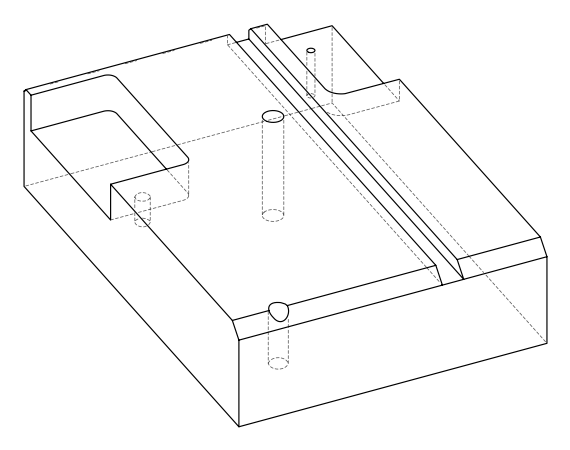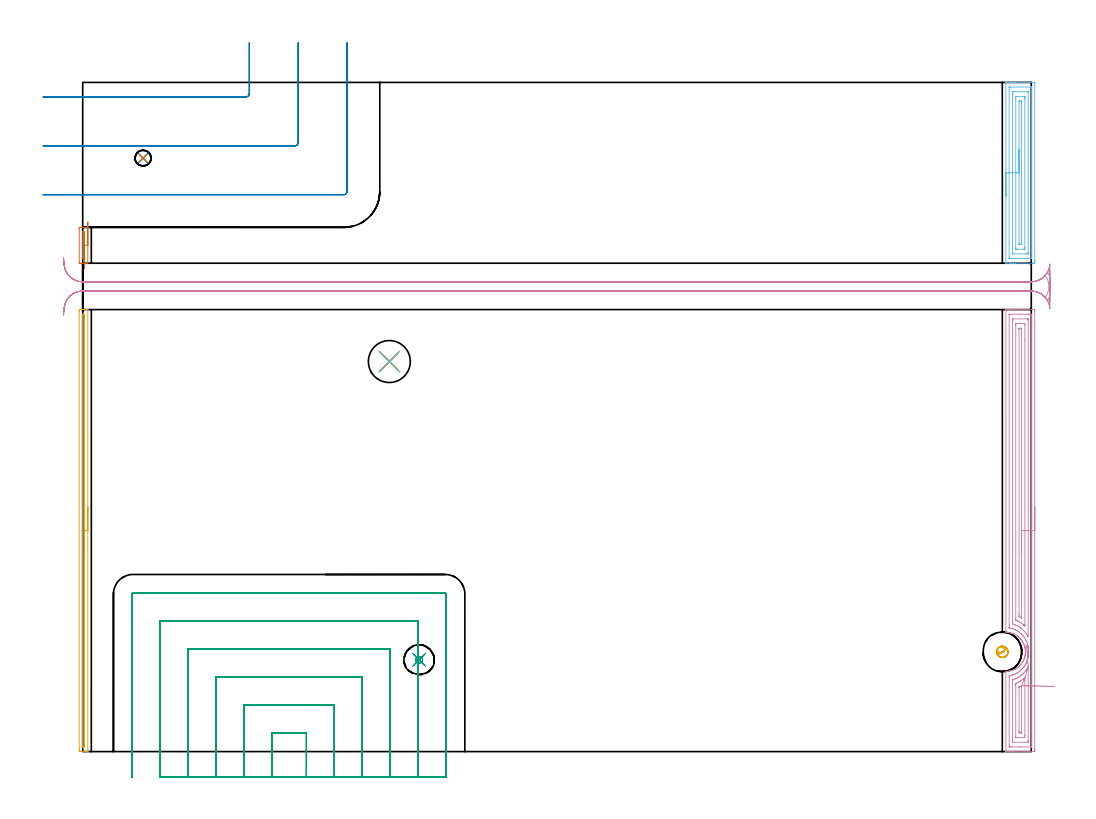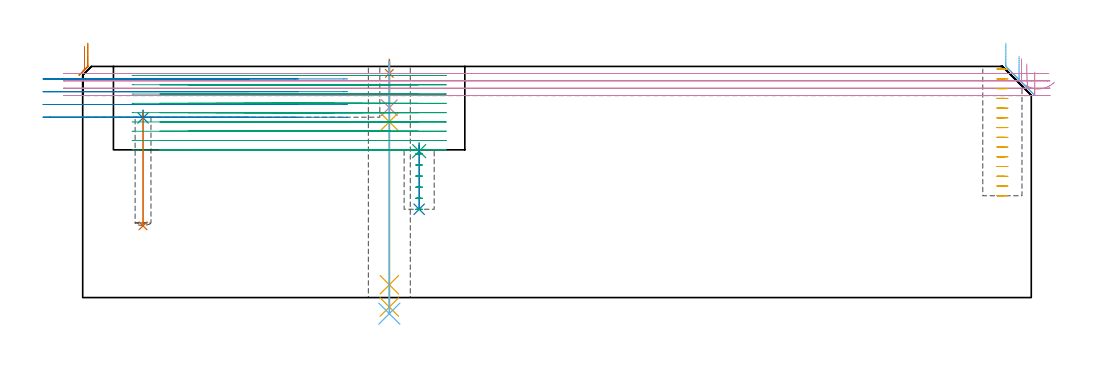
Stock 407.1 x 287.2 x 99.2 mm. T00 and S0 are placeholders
(PLAN: 17 operations, 10 tool changes, 61.7 min)
(1 SPOT_DRILL | STEP1HOLE | NXT0321_9005460120000 | 0.05 min | 184 mm3)
(2 SPOT_DRILL_1 | STEP1POCKET | NXT0321_9005460120000 | 0.03 min | 2335 mm3)
(3 SPOT_DRILL_2 | STEP1POCKET_1 | NXT0321_9005460120000 | 0.04 min | 3942 mm3)
(4 DRILL_BLIND_HOLE_INTO_CENTER | STEP1HOLE | NXT0301_089 | 0.08 min | 1594 mm3)
(5 GUN_DRILL_THROUGH_HOLE | STEP1HOLE | UGT0307_008 | 0.52 min | 7842 mm3)
(6 DRILL_TO_ENLARGE_THROUGH_HOLE | STEP1HOLE | UGT0301_046 | 0.43 min | 15582 mm3)
(7 DRILL_BLIND_HOLE_INTO_CENTER_1 | STEP1POCKET | NXT0301_039 | 0.2 min | 1664 mm3)
(8 DRILL_BLIND_HOLE_INTO_CENTER_2 | STEP1POCKET_1 | NXT0301_089 | 0.12 min | 2710 mm3)
(9 MILL_ROUGH_BLIND_HOLE_CONTOUR | STEP1POCKET_1 | NXT0201_010 | Spiral | 0.35 min | 1213 mm3)
(10 AREA_MILL | FG_CHAMFER_SURFACE | UGT0205_001 | 7.66 min | 15100 mm3)
(11 AREA_MILL_1 | FG_CHAMFER_SURFACE_1 | UGT0205_001 | 3.19 min | 1317 mm3)
(12 AREA_MILL_2 | FG_CHAMFER_SURFACE_2 | UGT0205_001 | 3.32 min | 6477 mm3)
(13 AREA_MILL_3 | FG_CHAMFER_SURFACE_3 | UGT0205_001 | 0.4 min | 149 mm3)
(14 MILL_CORNER_NOTCH_RECTANGULAR | CORNER_NOTCH_RECTANGULAR | UGT0201_006 | Follow Part, ap 7, ae 75% | 4.01 min | 169418 mm3)
(15 MILL_SLOT | SLOT_PARTIAL_RECTANGULAR | NXT0201_012 | Follow Part, ap 4, ae 75% | 32.83 min | 404716 mm3)
(16 MILL_RECTANGULAR_SLOT | SLOT_RECTANGULAR | NXT0201_012 | Follow Part, ap 4, ae 75% | 7.08 min | 100221 mm3)
(17 MILL_BLIND_HOLE_FROM_SOLID_MATERIAL | STEP1POCKET_2 | NXT0201_011 | Spiral | 1.37 min | 11881 mm3)
(TOOL NXT0321_9005460120000 | NC Spot Drill, 142deg, 12mm, Carbide, Uncoated | D12 PA142 FL30 Z2)
(TOOL NXT0301_089 | Carbide Drill 11.8mm [860.1-1180-035A1-MM 2214] | D11.8 PA140 FL55 Z2)
(TOOL UGT0307_008 | Gun Drill 11 mm | D11 PA130 FL24 Z1)
(TOOL UGT0301_046 | Twist Drill 18 mm | D18 PA118 FL130 Z2)
(TOOL NXT0301_039 | Carbide Drill 6.8mm [860.1-0680-034A1-MM 2214] | D6.8 PA140 FL53 Z2)
(TOOL NXT0201_010 | ENDMILL 10mm [2P460-1000-NA 1630] | D10 FL30 Z6)
(TOOL UGT0205_001 | Chamfer Mill 20 x 3 x 45 deg. | D20 FL50 Z2)
(TOOL UGT0201_006 | End Mill 28 mm | D28 FL25 Z2)
(TOOL NXT0201_012 | ENDMILL 16mm [2P460-1600-NA 1630] | D16 FL38 Z6)
(TOOL NXT0201_011 | ENDMILL 12mm [2P460-1200-NA 1630] | D12 FL38 Z6)
(OP 1 SPOT_DRILL)
G17 G21 G94 G90
T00 M6
G54
G17 G0 G90 X131.6 Y167.4 S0 M3
G43 Z109.2 H0
G94 G81 G98 Z96.2 F250. R102.2
G80
M5
M2
(OP 2 SPOT_DRILL_1)
G17 G21 G94 G90
T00 M6
G54
G17 G0 G90 X25.9 Y254.7 S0 M3
G43 Z109.2 H0
G94 G81 G98 Z77.107 F250. R80.4
G80
M5
M2
(OP 3 SPOT_DRILL_2)
G17 G21 G94 G90
T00 M6
G54
G17 G0 G90 X144.4 Y39.4 S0 M3
G43 Z109.2 H0
G94 G81 G98 Z62.845 F250. R66.4
G80
M5
M2
(OP 4 DRILL_BLIND_HOLE_INTO_CENTER)
G17 G21 G94 G90
T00 M6
G54
G17 G0 G90 X131.6 Y167.4 S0 M3
G43 Z109.2 H1
G94 G81 G98 Z81.5 F250. R101.2
G80
M5
M2
(OP 5 GUN_DRILL_THROUGH_HOLE)
G17 G21 G94 G90
T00 M6
G54
G17 G0 G90 X131.6 Y167.4 M8
G43 Z109.2 H0
Z94.977
S716 M3
G94 G1 Z75.437 F125. M26
G4 X.084
Z5.5 F250.
G4 X.084
Z-4.065 F125.
G4 X.084
M5
M9
G0 Z94.977
Z109.2
M2
(OP 6 DRILL_TO_ENLARGE_THROUGH_HOLE)
G17 G21 G94 G90
T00 M6
G54
G17 G0 G90 X131.6 Y167.4 S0 M3
G43 Z109.2 H0
G94 G73 G98 Z-6.908 F250. Q17.685 R101.2
G80
M5
M2
(OP 7 DRILL_BLIND_HOLE_INTO_CENTER_1)
G17 G21 G94 G90
T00 M6
G54
G17 G0 G90 X25.9 Y254.7 S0 M3
G43 Z109.2 H1
G94 G81 G98 Z30.8 F250. R79.4
G80
M5
M2
(OP 8 DRILL_BLIND_HOLE_INTO_CENTER_2)
G17 G21 G94 G90
T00 M6
G54
G17 G0 G90 X144.4 Y39.4 S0 M3
G43 Z109.2 H1
G94 G81 G98 Z37.9 F250. R65.4
G80
M5
M2
(OP 9 MILL_ROUGH_BLIND_HOLE_CONTOUR)
G17 G21 G94 G90
T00 M6
G54
G17 G0 G90 X144.4 Y39.4 S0 M3
G43 Z109.2 H1
Z61.65
G94 G3 X145.033 Y40.217 R0.654 F250.
X144.039 Y40.804 R0.817
X142.996 Y39.039 R1.45
X144.039 Y40.804 R-1.45
X143.517 Y39.922 R0.725
X144.4 Y39.4 R0.725
G0 Z56.9
G3 X145.033 Y40.217 R0.654
X144.039 Y40.804 R0.817
X142.996 Y39.039 R1.45
X144.039 Y40.804 R-1.45
X143.517 Y39.922 R0.725
X144.4 Y39.4 R0.725
G0 Z52.15
G3 X145.033 Y40.217 R0.654
X144.039 Y40.804 R0.817
X142.996 Y39.039 R1.45
X144.039 Y40.804 R-1.45
X143.517 Y39.922 R0.725
X144.4 Y39.4 R0.725
G0 Z47.4
G3 X145.033 Y40.217 R0.654
X144.039 Y40.804 R0.817
X142.996 Y39.039 R1.45
X144.039 Y40.804 R-1.45
X143.517 Y39.922 R0.725
X144.4 Y39.4 R0.725
G0 Z42.65
G3 X145.033 Y40.217 R0.654
X144.039 Y40.804 R0.817
X142.996 Y39.039 R1.45
X144.039 Y40.804 R-1.45
X143.517 Y39.922 R0.725
X144.4 Y39.4 R0.725
G0 Z37.9
G3 X145.033 Y40.217 R0.654
X144.039 Y40.804 R0.817
X142.996 Y39.039 R1.45
X144.039 Y40.804 R-1.45
X143.517 Y39.922 R0.725
X144.4 Y39.4 R0.725
G0 Z109.2
M5
M2
(OP 10 AREA_MILL)
G17 G21 G94 G90
T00 M6
G54
G17 G0 G90 X408.6 Y104.85 S1061 M3
G43 Z109.2 H0
Z96.8
G94 G1 Y104.812 Z95.928 F250.
Y104.698 Z95.064
Y104.509 Z94.212
Y104.247 Z93.38
Y103.913 Z92.574
Y103.51 Z91.8
Y103.042 Z91.064
Y102.51 Z90.372
Y101.921 Z89.729
Y101.278 Z89.14
Y100.586 Z88.608
Y99.85 Z88.14
Y99.076 Z87.737
Y98.27 Z87.403
Y97.438 Z87.141
Y96.586 Z86.952
Y95.722 Z86.838
Y94.85 Z86.8
Y1.039
X408.599 Y0.616 Z86.801
X408.595 Y0.151 Z86.803
X408.592 Y0.009 Z86.806
X408.136 Y0. Z87.262
X399.312 Z96.083
X398.764 Z96.633
X398.429 Z96.967
X397.882 Z97.514
X397.547 Z97.848
X396.877 Z98.522
X396.552 Z98.847
X396.208 Y0.007 Z99.182
X396.203 Y0.008 Z99.188
X396.2 Y0.169 Z99.2
Y34.112
X396.205 Y34.391 Z99.19
X396.215 Y34.393 Z99.18
X396.52 Y34.419 Z98.876
X396.665 Y34.428 Z98.731
X396.95 Y34.445 Z98.447
X397.391 Y34.493 Z98.009
X397.432 Y34.5 Z97.968
X397.828 Y34.565 Z97.571
X398.08 Y34.615 Z97.32
X398.514 Y34.739 Z96.884
X398.705 Y34.793 Z96.692
X398.87 Y34.847 Z96.524
X399.04 Y34.901 Z96.358
X399.149 Y34.936 Z96.25
X399.31 Y35.003 Z96.09
X399.584 Y35.119 Z95.816
X399.977 Y35.304 Z95.423
X400.194 Y35.418 Z95.205
X400.364 Y35.507 Z95.036
X400.461 Y35.565 Z94.938
X400.905 Y35.853 Z94.494
X401.076 Y35.975 Z94.322
X401.339 Y36.162 Z94.061
X401.518 Y36.305 Z93.882
X401.637 Y36.399 Z93.763
X401.93 Y36.665 Z93.468
X402.215 Y36.944 Z93.182
X402.536 Y37.292 Z92.862
X402.822 Y37.644 Z92.578
X403.093 Y38.006 Z92.306
X403.214 Y38.184 Z92.185
X403.479 Y38.626 Z91.92
X403.557 Y38.771 Z91.843
X403.691 Y39.024 Z91.706
X403.72 Y39.077 Z91.679
X403.724 Y39.084 Z91.675
X403.832 Y39.316 Z91.568
X403.971 Y39.617 Z91.428
X404.101 Y39.969 Z91.294
X404.244 Y40.413 Z91.15
X404.278 Y40.536 Z91.119
X404.312 Y40.662 Z91.085
X404.35 Y40.811 Z91.044
X404.364 Y40.861 Z91.031
X404.457 Y41.307 Z90.94
X404.496 Y41.556 Z90.903
X404.504 Y41.619 Z90.892
X404.517 Y41.704 Z90.878
X404.525 Y41.754 Z90.871
X404.568 Y42.199 Z90.826
X404.574 Y42.373 Z90.815
X404.581 Y42.485 Z90.811
X404.585 Y42.597 Z90.803
X404.588 Y42.646 Z90.802
X404.587 Y42.729
Y42.767
X404.586 Y42.841 Z90.8
X404.585 Y42.916
Y42.963 Z90.803
X404.586 Y43.092 Z90.809
X404.579 Y43.211 Z90.817
X404.561 Y43.49 Z90.833
X404.558 Y43.538 Z90.836
X404.507 Y43.985 Z90.888
X404.438 Y44.383 Z90.954
X404.431 Y44.431 Z90.963
X404.399 Y44.579 Z90.999
X404.385 Y44.639 Z91.013
X404.339 Y44.83 Z91.054
X404.328 Y44.878 Z91.066
X404.283 Y45.037 Z91.113
X404.213 Y45.277 Z91.182
X404.199 Y45.323 Z91.195
X403.971 Y45.984 Z91.428
X403.927 Y46.084 Z91.473
X403.869 Y46.216 Z91.53
X403.647 Y46.665 Z91.75
X403.431 Y47.059 Z91.969
X403.404 Y47.108 Z91.996
X403.135 Y47.525 Z92.261
X403.093 Y47.592 Z92.305
X403.046 Y47.659 Z92.353
X402.946 Y47.799 Z92.453
X402.793 Y48. Z92.607
X402.765 Y48.034 Z92.635
X402.51 Y48.335 Z92.889
X402.312 Y48.552 Z93.087
X402.216 Y48.658 Z93.183
X401.978 Y48.893 Z93.421
X401.828 Y49.026 Z93.572
X401.663 Y49.172 Z93.736
X401.518 Y49.291 Z93.879
X401.339 Y49.44 Z94.061
X401.076 Y49.633 Z94.319
X400.921 Y49.743 Z94.479
X400.86 Y49.785 Z94.539
X400.461 Y50.03 Z94.938
X400.026 Y50.268 Z95.374
X399.584 Y50.48 Z95.816
X399.312 Y50.593 Z96.085
X399.21 Y50.636 Z96.189
X399.111 Y50.677 Z96.288
X398.986 Y50.719 Z96.414
X398.706 Y50.81 Z96.693
X398.269 Y50.933 Z97.131
X397.829 Y51.032 Z97.571
X397.391 Y51.107 Z98.009
X396.951 Y51.158 Z98.448
X396.205 Y51.21 Z99.191
X396.2 Y51.529 Z99.2
Y189.532
X396.203 Y189.692 Z99.188
X396.208 Y189.693 Z99.182
X396.552 Y189.7 Z98.848
X396.877 Z98.522
X397.547 Z97.848
X398.764 Z96.633
X399.312 Z96.083
X407.527 Z87.87
X408.136 Y189.695 Z87.262
X408.592 Y189.691 Z86.806
X408.595 Y189.549 Z86.803
X408.599 Y189.084 Z86.801
X408.6 Y188.614 Z86.8
Y94.85
X407.186 Z88.214
X407.185 Y2.093 Z88.215
X407.184 Y2.042 Z88.216
X407.182 Y2.017 Z88.218
X407.18 Y2.012 Z88.22
X407.165 Y2.01 Z88.235
X406.767 Y2.001 Z88.633
X402.356 Y2. Z93.044
X398.827 Z96.573
X398.429 Y2.001 Z96.971
X397.941 Y2.003 Z97.459
X397.721 Y2.01 Z97.679
X397.621 Y2.026 Z97.779
X397.615 Y2.333 Z97.785
Y2.403
Y31.879
X397.619 Y32.291 Z97.781
X397.621 Y32.489 Z97.779
X397.781 Y32.535 Z97.619
X398.429 Y32.68 Z96.971
X398.503 Y32.697 Z96.897
X398.771 Y32.772 Z96.629
X399.184 Y32.901 Z96.216
X399.312 Y32.946 Z96.088
X399.826 Y33.144 Z95.574
X400.194 Y33.309 Z95.206
X400.434 Y33.422 Z94.966
X400.911 Y33.665 Z94.489
X401.015 Y33.727 Z94.385
X401.076 Y33.766 Z94.324
X401.35 Y33.942 Z94.05
X401.959 Y34.372 Z93.441
X402.065 Y34.451 Z93.335
X402.201 Y34.558 Z93.199
X402.545 Y34.858 Z92.855
X402.841 Y35.133 Z92.559
X403.001 Y35.29 Z92.399
X403.158 Y35.451 Z92.242
X403.429 Y35.753 Z91.971
X403.724 Y36.11 Z91.676
X403.826 Y36.241 Z91.574
X403.905 Y36.345 Z91.495
X404.197 Y36.758 Z91.203
X404.5 Y37.238 Z90.9
X404.525 Y37.279 Z90.875
X404.54 Y37.304 Z90.86
X404.606 Y37.423 Z90.794
X404.848 Y37.886 Z90.552
X404.966 Y38.131 Z90.434
X405.132 Y38.492 Z90.268
X405.348 Y39.024 Z90.052
X405.364 Y39.066 Z90.036
X405.376 Y39.1 Z90.024
X405.386 Y39.128 Z90.014
X405.488 Y39.449 Z89.912
X405.593 Y39.811 Z89.807
X405.622 Y39.917 Z89.778
X405.706 Y40.254 Z89.694
X405.765 Y40.531 Z89.635
X405.821 Y40.811 Z89.579
X405.896 Y41.291 Z89.504
X405.943 Y41.704 Z89.457
X405.977 Y42.102 Z89.423
X406. Y42.597 Z89.4
X405.999 Y42.973 Z89.401
X405.976 Y43.49 Z89.424
X405.943 Y43.924 Z89.457
X405.888 Y44.383 Z89.512
X405.788 Y44.973 Z89.612
X405.72 Y45.277 Z89.68
X405.675 Y45.469 Z89.725
X405.488 Y46.154 Z89.912
X405.483 Y46.17 Z89.917
X405.481 Y46.178 Z89.919
X405.154 Y47.063 Z90.246
X404.859 Y47.7 Z90.541
X404.724 Y47.956 Z90.676
X404.606 Y48.165 Z90.794
X404.187 Y48.85 Z91.213
X403.999 Y49.126 Z91.401
X403.724 Y49.493 Z91.676
X403.515 Y49.743 Z91.885
X403.197 Y50.1 Z92.203
X402.841 Y50.468 Z92.559
X402.663 Y50.636 Z92.737
X401.959 Y51.227 Z93.441
X401.541 Y51.529 Z93.859
X401.076 Y51.822 Z94.324
X400.43 Y52.184 Z94.97
X400.194 Y52.295 Z95.206
X399.919 Y52.422 Z95.481
X399.312 Y52.654 Z96.088
X398.97 Y52.769 Z96.43
X398.429 Y52.912 Z96.971
X397.812 Y53.047 Z97.588
X397.694 Y53.07 Z97.706
X397.668 Y53.076 Z97.732
X397.644 Y53.083 Z97.756
X397.622 Y53.092 Z97.778
X397.62 Y53.117 Z97.78
X397.615 Y53.246 Z97.785
Y53.316
X397.614 Y54.141 Z97.786
X397.615 Y187.607 Z97.785
X397.616 Y187.658 Z97.784
X397.618 Y187.683 Z97.782
X397.62 Y187.688 Z97.78
X397.635 Y187.69 Z97.765
X398.033 Y187.699 Z97.367
X402.444 Y187.7 Z92.956
X405.973 Z89.427
X406.371 Y187.699 Z89.029
X406.859 Y187.697 Z88.541
X407.079 Y187.69 Z88.321
X407.179 Y187.674 Z88.221
X407.185 Y187.367 Z88.215
Y187.298
X407.186 Y94.85 Z88.214
X405.772 Z89.628
X405.771 Y49.456 Z89.629
X405.77 Y49.41 Z89.63
X405.768 Y49.366 Z89.632
X405.767 Y49.353 Z89.633
X405.738 Y49.395 Z89.662
X405.662 Y49.514 Z89.738
X405.488 Y49.793 Z89.912
X405.161 Y50.303 Z90.239
X404.928 Y50.636 Z90.472
X404.606 Y51.057 Z90.794
X404.198 Y51.529 Z91.202
X403.724 Y52.033 Z91.676
X403.305 Y52.422 Z92.095
X402.841 Y52.812 Z92.559
X402.568 Y53.033 Z92.832
X402.184 Y53.316 Z93.216
X401.959 Y53.461 Z93.441
X401.581 Y53.698 Z93.819
X401.076 Y53.966 Z94.324
X400.605 Y54.209 Z94.795
X400.194 Y54.384 Z95.206
X399.901 Y54.506 Z95.499
X399.312 Y54.722 Z96.088
X399.035 Y54.823 Z96.365
X399.032 Y55.102 Z96.368
X399.03 Y55.387 Z96.37
X399.029 Y55.995 Z96.371
X399.028 Y56.282 Z96.372
X399.029 Y184.904 Z96.371
X399.031 Y185.511 Z96.369
X399.034 Y185.654 Z96.366
X399.035 Y185.682 Z96.365
X399.064 Y185.69 Z96.336
X399.128 Y185.697 Z96.272
X399.312 Y185.699 Z96.088
X405.303 Z90.097
X405.488 Y185.695 Z89.912
X405.674 Y185.69 Z89.726
X405.765 Y185.674 Z89.635
X405.768 Y185.606 Z89.632
X405.77 Y185.511 Z89.63
X405.771 Y185.225 Z89.629
X405.772 Y94.85 Z89.628
X404.357 Z91.043
Y54.461
X404.356 Y54.209 Z91.044
X404.353 Y53.953 Z91.047
X404.351 Y53.882 Z91.049
X404.308 Y53.907 Z91.092
X404.216 Y53.986 Z91.184
X403.955 Y54.209 Z91.445
X403.724 Y54.397 Z91.676
X402.873 Y55.07 Z92.527
X402.841 Y55.093 Z92.559
X402.828 Y55.102 Z92.572
X401.959 Y55.628 Z93.441
X401.279 Y55.995 Z94.121
X401.076 Y56.093 Z94.324
X400.895 Y56.179 Z94.505
X400.569 Y56.322 Z94.831
X400.51 Y56.349 Z94.89
X400.45 Y56.379 Z94.95
X400.448 Y56.425 Z94.952
X400.444 Y56.635 Z94.956
X400.443 Y56.888 Z94.957
Y57.14
X400.444 Y182.831 Z94.956
X400.447 Y183.469 Z94.953
X400.45 Y183.677 Z94.95
X400.648 Y183.69 Z94.752
X401.076 Y183.699 Z94.324
X401.101 Y183.7 Z94.299
X401.959 Z93.441
X403.748 Z91.652
X404.156 Y183.692 Z91.244
X404.35 Y183.687 Z91.05
X404.352 Y183.575 Z91.048
X404.356 Y183.084 Z91.044
X404.357 Y176.731 Z91.043
Y94.85
X402.943 Z92.457
X402.942 Y57.575 Z92.458
X402.939 Y57.369 Z92.461
X402.936 Y57.242 Z92.464
X402.91 Y57.244 Z92.49
X402.841 Y57.281 Z92.559
X401.944 Y57.782 Z93.456
X401.864 Y57.84 Z93.536
X401.861 Y57.88 Z93.539
X401.857 Y58.675 Z93.543
Y58.778
Y181.251
X401.858 Y181.458 Z93.542
X401.861 Y181.595 Z93.539
X401.865 Y181.691 Z93.535
X401.879 Y181.693 Z93.521
X401.959 Y181.697 Z93.441
X402.195 Y181.699 Z93.205
X402.841 Y181.693 Z92.559
X402.927 Y181.69 Z92.473
X402.937 Y181.354 Z92.463
X402.942 Y181.148 Z92.458
X402.943 Y181.045 Z92.457
Y94.85
Y93.978 Z92.495
Y93.114 Z92.609
Y92.262 Z92.798
Y91.43 Z93.06
Y90.624 Z93.394
Y89.85 Z93.797
Y89.114 Z94.265
Y88.422 Z94.796
Y87.779 Z95.386
Y87.19 Z96.029
Y86.658 Z96.721
Y86.19 Z97.457
Y85.787 Z98.231
Y85.453 Z99.037
Y85.191 Z99.869
Y85.002 Z100.72
Y84.888 Z101.585
Y84.85 Z102.457
G0 X405.179 Y45.58 Z100.241
G1 X405.178 Y45.596 Z99.369
X405.181 Y45.537 Z98.498
X405.19 Y45.402 Z97.637
X405.203 Y45.193 Z96.79
X405.221 Y44.91 Z95.964
X405.243 Y44.557 Z95.167
X405.269 Y44.137 Z94.403
X405.3 Y43.651 Z93.679
X405.334 Y43.104 Z93.
X405.372 Y42.5 Z92.372
X405.413 Y41.844 Z91.799
X405.458 Y41.14 Z91.285
X405.504 Y40.395 Z90.834
X405.554 Y39.613 Z90.451
X405.605 Y38.8 Z90.137
X405.657 Y37.964 Z89.895
X405.711 Y37.109 Z89.727
X405.765 Y36.244 Z89.635
X405.771 Y36.113 Z89.629
Y4.796
X405.769 Y4.189 Z89.631
X405.766 Y4.046 Z89.634
X405.765 Y4.018 Z89.635
X405.736 Y4.01 Z89.664
X405.672 Y4.003 Z89.728
X405.488 Y4.001 Z89.912
X399.497 Z95.903
X399.312 Y4.005 Z96.088
X399.126 Y4.01 Z96.274
X399.035 Y4.026 Z96.365
X399.032 Y4.094 Z96.368
X399.031 Y4.189 Z96.369
X399.029 Y4.475 Z96.371
Y30.378
X399.031 Y30.665 Z96.369
X399.033 Y30.747 Z96.367
X399.035 Y30.791 Z96.365
X399.049 Y30.8 Z96.351
X399.129 Y30.829 Z96.271
X399.312 Y30.889 Z96.088
X399.618 Y30.985 Z95.782
X400.035 Y31.146 Z95.365
X400.194 Y31.213 Z95.206
X400.651 Y31.416 Z94.749
X401.076 Y31.624 Z94.324
X401.243 Y31.71 Z94.157
X401.548 Y31.879 Z93.852
X401.959 Y32.147 Z93.441
X402.325 Y32.401 Z93.075
X402.841 Y32.768 Z92.559
X402.846 Y32.772 Z92.554
X403.317 Y33.183 Z92.083
X403.724 Y33.558 Z91.676
X403.778 Y33.61 Z91.622
X403.832 Y33.665 Z91.568
X404.204 Y34.072 Z91.196
X404.623 Y34.558 Z90.777
X404.993 Y35.06 Z90.407
X405.268 Y35.451 Z90.132
X405.356 Y35.586 Z90.044
X405.488 Y35.799 Z89.912
X405.693 Y36.138 Z89.707
X405.725 Y36.189 Z89.675
X405.755 Y36.234 Z89.645
X405.765 Y36.244 Z89.635
X404.334 Y31.715 Z91.066
X404.35 Y31.544 Z91.05
X404.355 Y31.24 Z91.045
X404.356 Y30.985 Z91.044
X404.357 Y30.344 Z91.043
Y6.869
X404.353 Y6.231 Z91.047
X404.35 Y6.023 Z91.05
X404.152 Y6.01 Z91.248
X403.724 Y6.001 Z91.676
X403.699 Y6. Z91.701
X402.841 Z92.559
X401.052 Z94.348
X400.644 Y6.008 Z94.756
X400.45 Y6.013 Z94.95
X400.448 Y6.125 Z94.952
X400.444 Y6.616 Z94.956
X400.443 Y12.423 Z94.957
Y28.306
X400.447 Y28.943 Z94.953
X400.45 Y29.199 Z94.95
X400.873 Y29.405 Z94.527
X401.076 Y29.505 Z94.324
X401.464 Y29.699 Z93.936
X401.959 Y29.957 Z93.441
X402.045 Y30.004 Z93.355
X402.193 Y30.092 Z93.207
X402.585 Y30.352 Z92.815
X402.841 Y30.527 Z92.559
X403.107 Y30.716 Z92.293
X403.477 Y30.985 Z91.923
X403.615 Y31.096 Z91.785
X403.724 Y31.187 Z91.676
X404.093 Y31.505 Z91.307
X404.199 Y31.597 Z91.201
X404.334 Y31.715 Z91.066
X402.936 Y28.306 Z92.464
X402.939 Y28.207 Z92.461
X402.943 Y27.412 Z92.457
Y27.309
Y8.449
X402.942 Y8.242 Z92.458
X402.939 Y8.105 Z92.461
X402.935 Y8.009 Z92.465
X402.921 Y8.007 Z92.479
X402.841 Y8.003 Z92.559
X402.605 Y8.001 Z92.795
X401.959 Y8.008 Z93.441
X401.873 Y8.01 Z93.527
X401.863 Y8.346 Z93.537
X401.858 Y8.552 Z93.542
X401.857 Y8.655 Z93.543
Y27.412
X401.859 Y27.516 Z93.541
X401.864 Y27.721 Z93.536
X401.867 Y27.76 Z93.533
X401.878 Y27.769 Z93.522
X401.906 Y27.787 Z93.494
X401.959 Y27.817 Z93.441
X402.272 Y27.989 Z93.128
X402.841 Y28.308 Z92.559
X402.936 Y28.306 Z92.464
X403.579 Y28.29 Z91.875
X404.271 Y28.274 Z91.344
X405.007 Y28.256 Z90.875
X405.78 Y28.238 Z90.472
X406.586 Y28.219 Z90.139
X407.418 Y28.199 Z89.876
X408.27 Y28.179 Z89.688
X409.134 Y28.158 Z89.574
X410.006 Y28.138 Z89.536
X410.877 Y28.117 Z89.574
X411.742 Y28.097 Z89.688
X412.593 Y28.076 Z89.877
X413.425 Y28.057 Z90.14
X414.23 Y28.037 Z90.473
X415.004 Y28.019 Z90.876
X415.739 Y28.002 Z91.345
X416.431 Y27.985 Z91.876
X417.074 Y27.97 Z92.466
G0 Z109.2
M5
M2
(OP 11 AREA_MILL_1)
G17 G21 G94 G90
T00 M6
G54
G17 G0 G90 X2.2 Y104.85 S1061 M3
G43 Z109.2 H0
G94 G1 Y104.812 Z108.328 F250.
Y104.698 Z107.464
Y104.509 Z106.612
Y104.247 Z105.78
Y103.913 Z104.974
Y103.51 Z104.2
Y103.042 Z103.464
Y102.511 Z102.772
Y101.921 Z102.129
Y101.278 Z101.54
Y100.586 Z101.008
Y99.85 Z100.54
Y99.076 Z100.137
Y98.27 Z99.803
Y97.438 Z99.541
Y96.587 Z99.352
Y95.722 Z99.238
Y94.85 Z99.2
Y0.17
X2.197 Y0.01 Z99.188
X2.172 Y0.008 Z99.163
X1.805 Y0. Z98.804
X1.466 Z98.465
X0.793 Z97.788
X-0.43 Z96.567
X-0.98 Y0.001 Z96.015
X-1.226 Y0.003 Z95.769
X-1.491 Y0.008 Z95.505
X-1.494 Y0.098 Z95.502
X-1.499 Y0.616 Z95.501
X-1.5 Y1.141 Z95.5
Y188.715
X-1.499 Y189.084 Z95.501
X-1.494 Y189.602 Z95.502
X-1.491 Y189.692 Z95.505
X-0.98 Y189.7 Z96.015
X-0.429 Z96.567
X-0.093 Z96.903
X0.457 Z97.453
X0.793 Z97.788
X1.466 Z98.465
X1.805 Z98.805
X2.172 Y189.693 Z99.163
X2.197 Y189.69 Z99.188
X2.2 Y189.531 Z99.2
Y94.85
X0.786 Z97.786
Y2.403
X0.784 Y2.18 Z97.784
X0.781 Y2.07 Z97.781
X0.779 Y2.023 Z97.779
X0.668 Y2.01 Z97.668
X0.304 Y2.002 Z97.304
X0.052 Y2.004 Z97.052
X-0.056 Y2.007 Z96.944
X-0.074 Y2.01 Z96.926
X-0.079 Y2.022 Z96.921
X-0.082 Y2.073 Z96.918
X-0.084 Y2.18 Z96.916
X-0.086 Y2.395 Z96.914
Y187.29
X-0.084 Y187.517 Z96.916
X-0.082 Y187.627 Z96.918
X-0.079 Y187.678 Z96.921
X-0.072 Y187.69 Z96.928
X-0.049 Y187.692 Z96.951
X0.15 Y187.697 Z97.15
X0.394 Y187.7 Z97.394
X0.648 Y187.697 Z97.648
X0.755 Y187.693 Z97.755
X0.774 Y187.691 Z97.774
X0.779 Y187.678 Z97.779
X0.782 Y187.627 Z97.782
X0.784 Y187.52 Z97.784
X0.786 Y187.305 Z97.786
Y94.85
Y93.979 Z97.824
Y93.114 Z97.938
Y92.262 Z98.127
Y91.43 Z98.389
Y90.624 Z98.723
Y89.85 Z99.126
Y89.114 Z99.594
Y88.422 Z100.125
Y87.779 Z100.715
Y87.19 Z101.358
Y86.659 Z102.05
Y86.19 Z102.786
Y85.787 Z103.56
Y85.453 Z104.366
Y85.191 Z105.198
Y85.002 Z106.049
Y84.888 Z106.914
Y84.85 Z107.786
G0 Z109.2
M5
M2
(OP 12 AREA_MILL_2)
G17 G21 G94 G90
T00 M6
G54
G17 G0 G90 X396.2 Y238.4 S1061 M3
G43 Z109.2 H0
G94 G1 Y238.438 Z108.328 F250.
Y238.552 Z107.463
Y238.741 Z106.612
Y239.003 Z105.78
Y239.337 Z104.974
Y239.74 Z104.2
Y240.209 Z103.464
Y240.74 Z102.772
Y241.329 Z102.129
Y241.972 Z101.539
Y242.664 Z101.008
Y243.4 Z100.54
Y244.174 Z100.137
Y244.98 Z99.803
Y245.812 Z99.541
Y246.664 Z99.352
Y247.528 Z99.238
Y248.4 Z99.2
Y287.084
X396.206 Y287.19 Z99.192
X396.443 Y287.2 Z98.955
X397.126 Z98.272
X397.967 Z97.432
X398.429 Z96.967
X398.66 Z96.737
X399.312 Z96.085
X399.543 Z95.855
X400.194 Z95.2
X408.135 Z87.261
X408.464 Y287.197 Z86.932
X408.591 Y287.19 Z86.805
X408.599 Y287.061 Z86.799
X408.6 Y286.639 Z86.8
Y210.582
X408.599 Y210.161 Z86.801
X408.594 Y209.699 Z86.803
X408.591 Y209.609 Z86.805
X408.135 Y209.604 Z87.261
X407.579 Y209.6 Z87.818
X400.194 Z95.2
X399.543 Z95.855
X399.312 Z96.085
X398.66 Z96.737
X398.429 Z96.967
X397.967 Z97.432
X396.442 Y209.601 Z98.957
X396.206 Y209.61 Z99.192
X396.2 Y209.716 Z99.2
Y248.4
X397.614 Z97.786
Y284.86
X397.617 Y285.066 Z97.783
X397.619 Y285.167 Z97.781
X397.62 Y285.185 Z97.78
X397.66 Y285.19 Z97.74
X397.755 Y285.194 Z97.645
X398.093 Y285.199 Z97.307
X406.917 Z88.483
X407.091 Y285.194 Z88.309
X407.163 Y285.19 Z88.237
X407.179 Y285.181 Z88.221
X407.181 Y285.15 Z88.219
X407.184 Y285.076 Z88.216
X407.186 Y284.928 Z88.214
Y284.86
Y211.94
X407.183 Y211.734 Z88.217
X407.181 Y211.633 Z88.219
X407.18 Y211.615 Z88.22
X407.14 Y211.61 Z88.26
X407.044 Y211.606 Z88.356
X406.707 Y211.601 Z88.693
X397.883 Z97.517
X397.709 Y211.606 Z97.691
X397.637 Y211.61 Z97.763
X397.621 Y211.619 Z97.779
X397.619 Y211.65 Z97.781
X397.616 Y211.724 Z97.784
X397.614 Y211.872 Z97.786
Y211.94
Y248.4
X399.028 Z96.372
X399.029 Y282.478 Z96.371
X399.031 Y283.082 Z96.369
X399.033 Y283.152 Z96.367
X399.035 Y283.18 Z96.365
X399.078 Y283.19 Z96.322
X399.197 Y283.198 Z96.203
X399.312 Y283.199 Z96.088
X400.077 Y283.2 Z95.323
X405.606 Y283.199 Z89.794
X405.684 Y283.196 Z89.716
X405.745 Y283.19 Z89.655
X405.766 Y283.185 Z89.634
X405.767 Y283.176 Z89.633
X405.769 Y283.082 Z89.631
X405.771 Y282.797 Z89.629
Y214.322
X405.769 Y213.718 Z89.631
X405.767 Y213.648 Z89.633
X405.765 Y213.62 Z89.635
X405.722 Y213.61 Z89.678
X405.603 Y213.602 Z89.797
X405.488 Y213.601 Z89.912
X404.723 Y213.6 Z90.677
X399.194 Y213.601 Z96.206
X399.116 Y213.604 Z96.284
X399.055 Y213.61 Z96.345
X399.034 Y213.615 Z96.366
X399.033 Y213.625 Z96.367
X399.031 Y213.718 Z96.369
X399.029 Y214.003 Z96.371
X399.028 Y248.4 Z96.372
X400.443 Z94.957
Y280.414
X400.445 Y281.051 Z94.955
X400.447 Y281.143 Z94.953
X400.45 Y281.19 Z94.95
X400.492 Y281.192 Z94.908
X400.686 Y281.196 Z94.714
X401.076 Y281.2 Z94.324
X401.179 Z94.221
X403.826 Z91.574
X404.144 Y281.198 Z91.256
X404.303 Y281.195 Z91.097
X404.342 Y281.19 Z91.058
X404.351 Y281.186 Z91.049
X404.353 Y281.175 Z91.047
X404.355 Y281.124 Z91.045
X404.357 Y280.665 Z91.043
Y280.414
Y216.386
X404.355 Y215.749 Z91.045
X404.353 Y215.657 Z91.047
X404.35 Y215.61 Z91.05
X404.308 Y215.608 Z91.092
X404.113 Y215.604 Z91.287
X403.724 Y215.6 Z91.676
X403.621 Z91.779
X400.974 Z94.426
X400.656 Y215.602 Z94.744
X400.497 Y215.605 Z94.903
X400.458 Y215.61 Z94.942
X400.449 Y215.614 Z94.951
X400.447 Y215.625 Z94.953
X400.445 Y215.676 Z94.955
X400.443 Y216.135 Z94.957
Y216.386
Y248.4
X401.857 Z93.543
Y278.738
X401.864 Y279.176 Z93.536
X401.89 Y279.19 Z93.51
X401.959 Y279.193 Z93.441
X402.283 Y279.198 Z93.117
X402.841 Y279.193 Z92.559
X402.92 Y279.19 Z92.48
X402.936 Y279.183 Z92.464
X402.939 Y279.081 Z92.461
X402.941 Y278.944 Z92.459
X402.943 Y278.738 Z92.457
Y278.635
Y218.062
X402.936 Y217.624 Z92.464
X402.91 Y217.61 Z92.49
X402.841 Y217.607 Z92.559
X402.517 Y217.602 Z92.883
X401.959 Y217.608 Z93.441
X401.88 Y217.61 Z93.52
X401.864 Y217.617 Z93.536
X401.861 Y217.72 Z93.539
X401.859 Y217.856 Z93.541
X401.857 Y218.267 Z93.543
Y248.4
Y249.272 Z93.581
Y250.137 Z93.695
Y250.988 Z93.884
Y251.82 Z94.146
Y252.626 Z94.48
Y253.4 Z94.883
Y254.136 Z95.352
Y254.828 Z95.883
Y255.471 Z96.472
Y256.06 Z97.115
Y256.592 Z97.807
Y257.06 Z98.543
Y257.463 Z99.317
Y257.797 Z100.123
Y258.059 Z100.955
Y258.248 Z101.807
Y258.362 Z102.672
Y258.4 Z103.543
G0 Z109.2
M5
M2
(OP 13 AREA_MILL_3)
G17 G21 G94 G90
T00 M6
G54
G17 G0 G90 X2.2 Y227.3 S1061 M3
G43 Z109.2 H0
G94 G1 Y227.262 Z108.328 F250.
Y227.148 Z107.464
Y226.959 Z106.612
Y226.697 Z105.78
Y226.363 Z104.974
Y225.96 Z104.2
Y225.492 Z103.464
Y224.96 Z102.772
Y224.371 Z102.129
Y223.728 Z101.54
Y223.036 Z101.008
Y222.3 Z100.54
Y221.526 Z100.137
Y220.72 Z99.803
Y219.888 Z99.541
Y219.037 Z99.352
Y218.172 Z99.238
Y217.3 Z99.2
Y209.731
X2.197 Y209.609 Z99.188
X2.178 Y209.607 Z99.17
X1.892 Y209.6 Z98.891
X1.156 Z98.155
X0.431 Z97.43
X-0.093 Z96.903
X-0.355 Z96.642
X-0.98 Z96.017
X-1.242 Z95.756
X-1.491 Y209.602 Z95.505
X-1.5 Y209.993 Z95.5
Y224.423
X-1.498 Y224.608 Z95.502
X-1.491 Y224.998 Z95.505
X-1.241 Y225. Z95.756
X-0.98 Z96.017
X-0.355 Z96.642
X-0.093 Z96.903
X0.431 Z97.43
X1.156 Z98.155
X1.68 Z98.678
X1.893 Z98.891
X2.178 Y224.993 Z99.17
X2.197 Y224.991 Z99.188
X2.2 Y224.868 Z99.2
Y217.3
X0.786 Z97.786
Y211.958
X0.782 Y211.736 Z97.782
X0.779 Y211.628 Z97.779
X0.773 Y211.61 Z97.773
X0.684 Y211.606 Z97.684
X0.558 Y211.603 Z97.558
X0.262 Y211.6 Z97.262
X0.044 Y211.601 Z97.044
X-0.032 Y211.604 Z96.968
X-0.064 Y211.608 Z96.936
X-0.079 Y211.612 Z96.921
X-0.08 Y211.631 Z96.92
X-0.084 Y211.737 Z96.916
X-0.086 Y211.95 Z96.914
Y222.635
X-0.083 Y222.861 Z96.917
X-0.081 Y222.97 Z96.919
X-0.079 Y222.989 Z96.921
X-0.056 Y222.992 Z96.944
X-0.006 Y222.996 Z96.994
X0.172 Y222.999 Z97.172
X0.437 Y223. Z97.437
X0.656 Y222.999 Z97.656
X0.732 Y222.996 Z97.732
X0.764 Y222.992 Z97.764
X0.779 Y222.988 Z97.779
X0.78 Y222.969 Z97.78
X0.783 Y222.863 Z97.783
X0.786 Y222.65 Z97.786
Y217.3
Y216.428 Z97.824
Y215.564 Z97.938
Y214.712 Z98.127
Y213.88 Z98.389
Y213.074 Z98.723
Y212.3 Z99.126
Y211.564 Z99.594
Y210.872 Z100.125
Y210.229 Z100.715
Y209.64 Z101.358
Y209.109 Z102.05
Y208.64 Z102.786
Y208.237 Z103.56
Y207.903 Z104.366
Y207.641 Z105.198
Y207.452 Z106.049
Y207.338 Z106.914
Y207.3 Z107.786
G0 Z109.2
M5
M2
(OP 14 MILL_CORNER_NOTCH_RECTANGULAR)
G17 G21 G94 G90
T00 M6
G54
G17 G0 G90 X-17. Y281. S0 M3
G43 Z109.317 H0
Z93.838
G94 G1 X-14. F250.
X70.106 F500.
G3 X71.5 Y282.394 R1.4
G1 Y301.2
Y304.2 F250.
G0 Z109.317
X-17. Y260.
Z93.838
G1 X-14.
X91.106 F500.
G3 X92.5 Y261.394 R1.4
G1 Y301.2
Y304.2 F250.
G0 Z109.317
X-17. Y239.
Z93.838
G1 X-14.
X112.106 F500.
G3 X113.5 Y240.394 R1.4
G1 Y301.2
Y304.2 F250.
G0 Z109.317
X-17. Y281.
Z88.358
G1 X-14.
X70.106 F500.
G3 X71.5 Y282.394 R1.4
G1 Y301.2
Y304.2 F250.
G0 Z109.317
X-17. Y260.
Z88.358
G1 X-14.
X91.106 F500.
G3 X92.5 Y261.394 R1.4
G1 Y301.2
Y304.2 F250.
G0 Z109.317
X-17. Y239.
Z88.358
G1 X-14.
X112.106 F500.
G3 X113.5 Y240.394 R1.4
G1 Y301.2
Y304.2 F250.
G0 Z109.317
X-17. Y281.
Z82.879
G1 X-14.
X70.106 F500.
G3 X71.5 Y282.394 R1.4
G1 Y301.2
Y304.2 F250.
G0 Z109.317
X-17. Y260.
Z82.879
G1 X-14.
X91.106 F500.
G3 X92.5 Y261.394 R1.4
G1 Y301.2
Y304.2 F250.
G0 Z109.317
X-17. Y239.
Z82.879
G1 X-14.
X112.106 F500.
G3 X113.5 Y240.394 R1.4
G1 Y301.2
Y304.2 F250.
G0 Z109.317
X-17. Y281.
Z77.4
G1 X-14.
X70.106 F500.
G3 X71.5 Y282.394 R1.4
G1 Y301.2
Y304.2 F250.
G0 Z109.317
X-17. Y260.
Z77.4
G1 X-14.
X91.106 F500.
G3 X92.5 Y261.394 R1.4
G1 Y301.2
Y304.2 F250.
G0 Z109.317
X-17. Y239.
Z77.4
G1 X-14.
X112.106 F500.
G3 X113.5 Y240.394 R1.4
G1 Y301.2
Y304.2 F250.
G0 Z109.317
M5
M2
(OP 15 MILL_SLOT)
G17 G21 G94 G90
T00 M6
G54
G17 G0 G90 X96. Y-11. S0 M3
G43 Z109.317 H1
Z95.326
G94 G1 Y-8. F250.
Y8. F500.
X81.2
Y-8.
Y-11. F250.
X108.
Y-8.
Y20. F500.
X69.2
Y-8.
Y-11. F250.
X120.
Y-8.
Y32. F500.
X57.2
Y-8.
Y-11. F250.
X132.
Y-8.
Y44. F500.
X45.2
Y-8.
Y-11. F250.
X144.
Y-8.
Y56. F500.
X33.2
Y-8.
Y-11. F250.
X156.
Y-8.
Y67.6 F500.
G3 X155.6 Y68. R0.4
G1 X21.6
G3 X21.2 Y67.6 R0.4
G1 Y-8.
Y-11. F250.
G0 X96. Z91.335
G1 Y-8.
Y8. F500.
X81.2
Y-8.
Y-11. F250.
X108.
Y-8.
Y20. F500.
X69.2
Y-8.
Y-11. F250.
X120.
Y-8.
Y32. F500.
X57.2
Y-8.
Y-11. F250.
X132.
Y-8.
Y44. F500.
X45.2
Y-8.
Y-11. F250.
X144.
Y-8.
Y56. F500.
X33.2
Y-8.
Y-11. F250.
X156.
Y-8.
Y67.6 F500.
G3 X155.6 Y68. R0.4
G1 X21.6
G3 X21.2 Y67.6 R0.4
G1 Y-8.
Y-11. F250.
G0 X96. Z87.344
G1 Y-8.
Y8. F500.
X81.2
Y-8.
Y-11. F250.
X108.
Y-8.
Y20. F500.
X69.2
Y-8.
Y-11. F250.
X120.
Y-8.
Y32. F500.
X57.2
Y-8.
Y-11. F250.
X132.
Y-8.
Y44. F500.
X45.2
Y-8.
Y-11. F250.
X144.
Y-8.
Y56. F500.
X33.2
Y-8.
Y-11. F250.
X156.
Y-8.
Y67.6 F500.
G3 X155.6 Y68. R0.4
G1 X21.6
G3 X21.2 Y67.6 R0.4
G1 Y-8.
Y-11. F250.
G0 X96. Z83.354
G1 Y-8.
Y8. F500.
X81.2
Y-8.
Y-11. F250.
X108.
Y-8.
Y20. F500.
X69.2
Y-8.
Y-11. F250.
X120.
Y-8.
Y32. F500.
X57.2
Y-8.
Y-11. F250.
X132.
Y-8.
Y44. F500.
X45.2
Y-8.
Y-11. F250.
X144.
Y-8.
Y56. F500.
X33.2
Y-8.
Y-11. F250.
X156.
Y-8.
Y67.6 F500.
G3 X155.6 Y68. R0.4
G1 X21.6
G3 X21.2 Y67.6 R0.4
G1 Y-8.
Y-11. F250.
G0 X96. Z79.363
G1 Y-8.
Y8. F500.
X81.2
Y-8.
Y-11. F250.
X108.
Y-8.
Y20. F500.
X69.2
Y-8.
Y-11. F250.
X120.
Y-8.
Y32. F500.
X57.2
Y-8.
Y-11. F250.
X132.
Y-8.
Y44. F500.
X45.2
Y-8.
Y-11. F250.
X144.
Y-8.
Y56. F500.
X33.2
Y-8.
Y-11. F250.
X156.
Y-8.
Y67.6 F500.
G3 X155.6 Y68. R0.4
G1 X21.6
G3 X21.2 Y67.6 R0.4
G1 Y-8.
Y-11. F250.
G0 X96. Z75.372
G1 Y-8.
Y8. F500.
X81.2
Y-8.
Y-11. F250.
X108.
Y-8.
Y20. F500.
X69.2
Y-8.
Y-11. F250.
X120.
Y-8.
Y32. F500.
X57.2
Y-8.
Y-11. F250.
X132.
Y-8.
Y44. F500.
X45.2
Y-8.
Y-11. F250.
X144.
Y-8.
Y56. F500.
X33.2
Y-8.
Y-11. F250.
X156.
Y-8.
Y67.6 F500.
G3 X155.6 Y68. R0.4
G1 X21.6
G3 X21.2 Y67.6 R0.4
G1 Y-8.
Y-11. F250.
G0 X96. Z71.381
G1 Y-8.
Y8. F500.
X81.2
Y-8.
Y-11. F250.
X108.
Y-8.
Y20. F500.
X69.2
Y-8.
Y-11. F250.
X120.
Y-8.
Y32. F500.
X57.2
Y-8.
Y-11. F250.
X132.
Y-8.
Y44. F500.
X45.2
Y-8.
Y-11. F250.
X144.
Y-8.
Y56. F500.
X33.2
Y-8.
Y-11. F250.
X156.
Y-8.
Y67.6 F500.
G3 X155.6 Y68. R0.4
G1 X21.6
G3 X21.2 Y67.6 R0.4
G1 Y-8.
Y-11. F250.
G0 X96. Z67.391
G1 Y-8.
Y8. F500.
X81.2
Y-8.
Y-11. F250.
X108.
Y-8.
Y20. F500.
X69.2
Y-8.
Y-11. F250.
X120.
Y-8.
Y32. F500.
X57.2
Y-8.
Y-11. F250.
X132.
Y-8.
Y44. F500.
X45.2
Y-8.
Y-11. F250.
X144.
Y-8.
Y56. F500.
X33.2
Y-8.
Y-11. F250.
X156.
Y-8.
Y67.6 F500.
G3 X155.6 Y68. R0.4
G1 X21.6
G3 X21.2 Y67.6 R0.4
G1 Y-8.
Y-11. F250.
G0 X96. Z63.4
G1 Y-8.
Y8. F500.
X81.2
Y-8.
Y-11. F250.
X108.
Y-8.
Y20. F500.
X69.2
Y-8.
Y-11. F250.
X120.
Y-8.
Y32. F500.
X57.2
Y-8.
Y-11. F250.
X132.
Y-8.
Y44. F500.
X45.2
Y-8.
Y-11. F250.
X144.
Y-8.
Y56. F500.
X33.2
Y-8.
Y-11. F250.
X156.
Y-8.
Y67.6 F500.
G3 X155.6 Y68. R0.4
G1 X21.6
G3 X21.2 Y67.6 R0.4
G1 Y-8.
Y-11. F250.
G0 Z109.317
M5
M2
(OP 16 MILL_RECTANGULAR_SLOT)
G17 G21 G94 G90
T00 M6
G54
G17 G0 G90 X-8.299 Y187.669 S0 M3
G43 Z109.317 H1
Z96.163
G94 G1 X-7.944 Y190.648 F250.
G2 X0. Y197.7 R8. F500.
G1 X407.1
G2 X413.145 Y194.94 R8.
G3 X413.144 Y204.359 R8.
G2 X407.1 Y201.6 R8.
G1 X0.
G2 X-7.945 Y208.665 R8.
G1 X-8.296 Y211.644 F250.
G0 X-8.23 Y187.403 Z93.008
G1 X-7.97 Y190.392
G2 X0. Y197.7 R8. F500.
G1 X407.1
G2 X414.15 Y193.48 R8.
G3 X415.1 Y197.251 R8.
G1 Y202.029
G3 X414.145 Y205.809 R8.
G2 X407.1 Y201.6 R8.
G1 X0.
G2 X-7.97 Y208.908 R8.
G1 X-8.23 Y211.897 F250.
G0 Y187.403 Z89.854
G1 X-7.97 Y190.392
G2 X0. Y197.7 R8. F500.
G1 X407.1
G2 X414.79 Y191.907 R8.
G1 X414.819 Y191.899
G3 X415.1 Y193.992 R8.
G1 Y205.277
G3 X414.814 Y207.386 R8.
G1 X414.785 Y207.379
G2 X407.1 Y201.6 R8.
G1 X0.
G2 X-7.97 Y208.908 R8.
G1 X-8.23 Y211.897 F250.
G0 Y187.403 Z86.7
G1 X-7.97 Y190.392
G2 X0. Y197.7 R8. F500.
G1 X407.1
G2 X415.09 Y190.1 R8.
G1 X415.1
Y209.2
X415.09
G2 X407.1 Y201.6 R8.
G1 X0.
G2 X-7.97 Y208.908 R8.
G1 X-8.23 Y211.897 F250.
G0 Z109.317
M5
M2
(OP 17 MILL_BLIND_HOLE_FROM_SOLID_MATERIAL)
G17 G21 G94 G90
T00 M6
G54
G17 G0 G90 X394.7 Y42.8 S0 M3
G43 Z109.2 H1
Z98.021
G94 G3 X395.289 Y44.611 R1.001 F250.
X392.758 Y44.211 R1.811
X393.289 Y40.858 R2.4
X392.758 Y44.211 R-2.4
X393.024 Y42.535 R1.2
X394.7 Y42.8 R1.2
G0 Z93.843
G3 X395.289 Y44.611 R1.001
X392.758 Y44.211 R1.811
X393.289 Y40.858 R2.4
X392.758 Y44.211 R-2.4
X393.024 Y42.535 R1.2
X394.7 Y42.8 R1.2
G0 Z89.664
G3 X395.289 Y44.611 R1.001
X392.758 Y44.211 R1.811
X393.289 Y40.858 R2.4
X392.758 Y44.211 R-2.4
X393.024 Y42.535 R1.2
X394.7 Y42.8 R1.2
G0 Z85.486
G3 X395.289 Y44.611 R1.001
X392.758 Y44.211 R1.811
X393.289 Y40.858 R2.4
X392.758 Y44.211 R-2.4
X393.024 Y42.535 R1.2
X394.7 Y42.8 R1.2
G0 Z81.307
G3 X395.289 Y44.611 R1.001
X392.758 Y44.211 R1.811
X393.289 Y40.858 R2.4
X392.758 Y44.211 R-2.4
X393.024 Y42.535 R1.2
X394.7 Y42.8 R1.2
G0 Z77.129
G3 X395.289 Y44.611 R1.001
X392.758 Y44.211 R1.811
X393.289 Y40.858 R2.4
X392.758 Y44.211 R-2.4
X393.024 Y42.535 R1.2
X394.7 Y42.8 R1.2
G0 Z72.95
G3 X395.289 Y44.611 R1.001
X392.758 Y44.211 R1.811
X393.289 Y40.858 R2.4
X392.758 Y44.211 R-2.4
X393.024 Y42.535 R1.2
X394.7 Y42.8 R1.2
G0 Z68.771
G3 X395.289 Y44.611 R1.001
X392.758 Y44.211 R1.811
X393.289 Y40.858 R2.4
X392.758 Y44.211 R-2.4
X393.024 Y42.535 R1.2
X394.7 Y42.8 R1.2
G0 Z64.593
G3 X395.289 Y44.611 R1.001
X392.758 Y44.211 R1.811
X393.289 Y40.858 R2.4
X392.758 Y44.211 R-2.4
X393.024 Y42.535 R1.2
X394.7 Y42.8 R1.2
G0 Z60.414
G3 X395.289 Y44.611 R1.001
X392.758 Y44.211 R1.811
X393.289 Y40.858 R2.4
X392.758 Y44.211 R-2.4
X393.024 Y42.535 R1.2
X394.7 Y42.8 R1.2
G0 Z56.236
G3 X395.289 Y44.611 R1.001
X392.758 Y44.211 R1.811
X393.289 Y40.858 R2.4
X392.758 Y44.211 R-2.4
X393.024 Y42.535 R1.2
X394.7 Y42.8 R1.2
G0 Z52.057
G3 X395.289 Y44.611 R1.001
X392.758 Y44.211 R1.811
X393.289 Y40.858 R2.4
X392.758 Y44.211 R-2.4
X393.024 Y42.535 R1.2
X394.7 Y42.8 R1.2
G0 Z47.879
G3 X395.289 Y44.611 R1.001
X392.758 Y44.211 R1.811
X393.289 Y40.858 R2.4
X392.758 Y44.211 R-2.4
X393.024 Y42.535 R1.2
X394.7 Y42.8 R1.2
G0 Z43.7
G3 X395.289 Y44.611 R1.001
X392.758 Y44.211 R1.811
X393.289 Y40.858 R2.4
X392.758 Y44.211 R-2.4
X393.024 Y42.535 R1.2
X394.7 Y42.8 R1.2
G0 Z109.2
M5
M2
